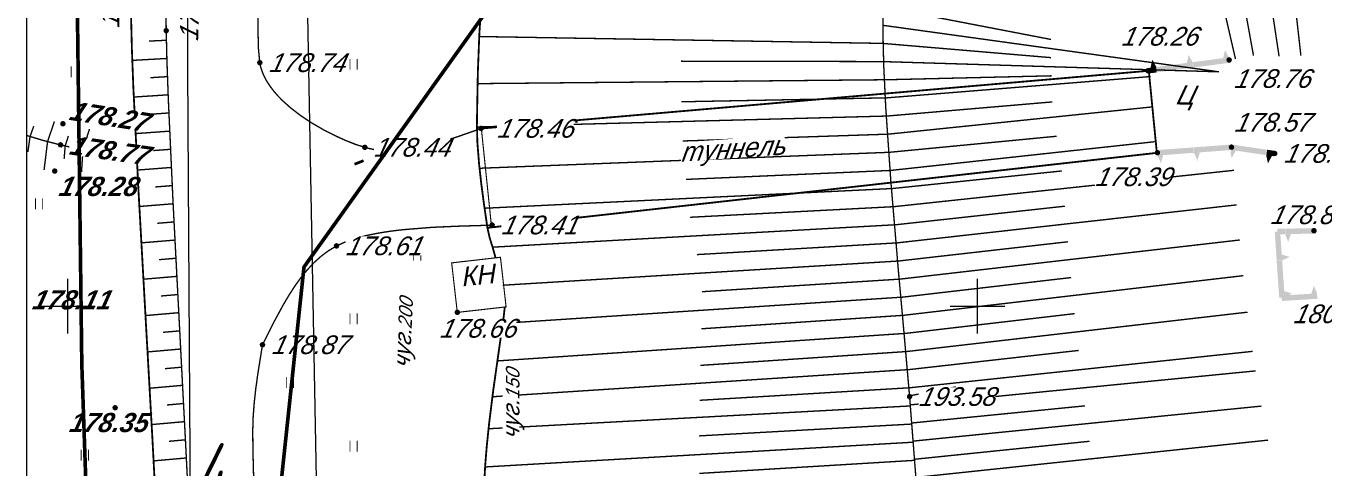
# Model space of a CAD drawing. Header units: millimetres. Extents: x -338 to 6826, y -8218 to 3153.
# Drawn here: x -126.2 to 140.7, y -7464.2 to -7373.3 of the extents above; entities that cross this region are included whole.
import ezdxf
from ezdxf import colors
from ezdxf.entities.mleader import LeaderData, LeaderLine
from ezdxf.math import Vec2, Vec3

# ---------------------------------------------------------------- set-up
doc = ezdxf.new("R2010")
doc.units = ezdxf.units.MM
for name, pattern in [('Cплошная', [0]), ('Cплошная_0.50', [0]), ('Штриховая 1.5-1.5_0.50', [1.5, 0.75, -0.75]), ('Штриховая 2_0.50', [2, 1, -1])]:
    doc.linetypes.add(name, pattern=pattern)
for name, color, linetype, lineweight in [('КаБель силовой (Вновь)', 1, 'Continuous', 60), ('Линия выноска', 137, 'Continuous', 25), ('Рамка тонкая', 5, 'Continuous', 25), ('Строительный', 251, 'Continuous', 13)]:
    doc.layers.add(name, color=color, linetype=linetype, lineweight=lineweight)
doc.styles.add('Simplex', font='simplex.shx', dxfattribs={"width": 0.7, "oblique": 15})
doc.styles.get("Standard").update_dxf_attribs({"font": 'simplex.shx', "oblique": 15})
doc.styles.add('БСАМ курсив малоконтрасный (Бм-431)', font='')
doc.styles.get('БСАМ курсив малоконтрасный (Бм-431)').set_extended_font_data('Bm431', italic=True)
doc.linetypes.add('Водопр', pattern='A,5,-1,["В",БСАМ курсив малоконтрасный (Бм-431),S=2,R=0,X=-1.2,Y=-1],-1,10,-2,10,-2,5', length=36)
doc.linetypes.add('КОНТУР', pattern='A,0,-0.5,[133,ltypeshp.shx,S=0.05,R=0,X=-0.5,Y=0],-0.5', length=1)
doc.linetypes.add('ЛИНИЯ_СВЯЗИ', pattern='A,4.5,[133,ltypeshp.shx,S=0.2,R=0,X=-0.2,Y=0],1e-05,[133,ltypeshp.shx,S=0.15,R=0,X=-0.15,Y=0],1e-05,[133,ltypeshp.shx,S=0.1,R=0,X=-0.1,Y=0],1e-05,[133,ltypeshp.shx,S=0.05,R=0,X=-0.05,Y=0],4.5,-2', length=11.00003)

# ---------------------------------------------------------------- blocks, each defined once
blk = doc.blocks.new('2011 - 401 трава')
at = {"color": 7, "linetype": 'Continuous', "lineweight": 0, "const_width": 0.1, "flags": 128}
for points in [[(0, 0), (0, 1.2)], [(0.8, 0), (0.8, 1.2)]]:
    blk.add_lwpolyline(points, dxfattribs=at)
blk = doc.blocks.new('118 - 330 отм высот')
blk.add_hatch(color=7).paths.add_polyline_path([(0.098, 0.12), (0.002, 0.155), (-0.095, 0.121), (-0.146, 0.032), (-0.129, -0.069), (-0.05, -0.135), (0.052, -0.136), (0.131, -0.07), (0.149, 0.031)])
at = {"color": 7, "linetype": 'Continuous', "lineweight": 0, "const_width": 0.01, "flags": 128}
blk.add_lwpolyline([(0.098, 0.12), (0.002, 0.155), (-0.095, 0.121), (-0.146, 0.032), (-0.129, -0.069), (-0.05, -0.135), (0.052, -0.136), (0.131, -0.07), (0.149, 0.031), (0.098, 0.12)], close=True, dxfattribs=at)
blk = doc.blocks.new('Крест')
at = {"color": 0, "linetype": 'Continuous', "lineweight": 0, "flags": 128}
for points in [[(0, -1), (0, 1)], [(-1, 0), (1, 0)]]:
    blk.add_lwpolyline(points, dxfattribs=at)
blk = doc.blocks.new('_DotBlank')
at = {"color": 0, "linetype": 'ByBlock', "lineweight": -2}
blk.add_line((-0.5, 0), (-1, 0), dxfattribs=at)
blk.add_circle((0, 0), 0.5, dxfattribs=at)

msp = doc.modelspace()

# ---------------------------------------------------------------- hatches: boundary and pattern name
at = {"layer": 'Строительный', "lineweight": 20}
for points in [[(121.09, -7379.8), (121.09, -7379.8), (121.08, -7379.73), (121.07, -7379.67), (121.07, -7379.66), (120.36, -7378.34), (120.32, -7378.25), (120.29, -7378.35), (119.98, -7379.71), (119.93, -7379.9), (119.93, -7379.92), (113.67, -7380.75), (113.82, -7381.86), (121.23, -7380.88)], [(104.54, -7383.09), (106.29, -7382.86), (106.15, -7381.79), (106.19, -7381.78), (106.2, -7381.78), (106.18, -7381.73), (106.15, -7381.75), (106.18, -7381.73), (106.09, -7381.58), (105.77, -7381.04), (106.18, -7381.73), (105.43, -7380.32), (105.38, -7380.23), (105.36, -7380.33), (105.39, -7380.34), (105.36, -7380.33), (105.04, -7381.69), (105, -7381.89), (105.03, -7381.9), (105, -7381.89), (104.99, -7381.9), (104.39, -7381.98), (104.43, -7382.25)], [(113.62, -7380.79), (113.65, -7380.79), (113.67, -7380.79), (113.65, -7380.74), (113.56, -7380.59), (113.24, -7380.05), (113.65, -7380.74), (112.89, -7379.33), (112.85, -7379.24), (112.83, -7379.34), (112.51, -7380.7), (112.47, -7380.9), (112.5, -7380.9), (112.47, -7380.9), (112.46, -7380.91), (106.2, -7381.74), (106.35, -7382.85), (113.76, -7381.87)], [(113.97, -7399.36), (113.93, -7399.36), (113.91, -7399.36), (113.94, -7399.41), (114.02, -7399.57), (114.31, -7400.12), (113.94, -7399.41), (114.61, -7400.86), (114.64, -7400.85), (114.68, -7400.86), (115.07, -7399.52), (115.13, -7399.32), (115.09, -7399.31), (115.13, -7399.32), (115.13, -7399.31), (121.43, -7398.84), (121.35, -7397.72), (113.89, -7398.28)], [(121.64, -7398.26), (121.6, -7397.7), (121.4, -7397.71), (121.48, -7398.79), (121.45, -7398.8), (121.43, -7398.8), (121.45, -7398.85), (121.49, -7398.83), (121.45, -7398.85), (121.53, -7399), (121.45, -7398.85), (121.53, -7399.02), (121.48, -7399.34), (121.48, -7399.36), (121.53, -7399.57), (121.48, -7399.36), (121.47, -7399.44), (121.66, -7400.35), (121.69, -7400.45), (121.74, -7400.37), (122.41, -7399.14), (122.51, -7398.97), (122.51, -7398.95), (128.76, -7399.87), (128.93, -7398.76), (121.72, -7397.7)], [(106.45, -7399.92), (106.46, -7400), (106.46, -7400.06), (106.51, -7400.14), (106.79, -7400.69), (106.46, -7400.06), (106.47, -7400.07), (107.09, -7401.43), (107.14, -7401.52), (107.17, -7401.42), (107.56, -7400.08), (107.61, -7399.89), (107.62, -7399.87), (113.92, -7399.4), (113.83, -7398.28), (106.37, -7398.84)], [(128.82, -7399.88), (128.78, -7399.88), (128.83, -7400.06), (128.99, -7400.66), (128.78, -7399.88), (129.12, -7401.45), (129.16, -7401.44), (129.19, -7401.46), (129.86, -7400.24), (129.96, -7400.06), (129.93, -7400.04), (129.96, -7400.06), (129.97, -7400.04), (130.45, -7400.12), (130.49, -7399.87), (130.61, -7399.01), (128.98, -7398.77), (128.82, -7399.84), (128.79, -7399.83), (128.77, -7399.83), (128.78, -7399.88)], [(114.65, -7400.96), (114.68, -7400.86), (114.64, -7400.85), (114.61, -7400.86)], [(129.19, -7401.46), (129.16, -7401.44), (129.12, -7401.45), (129.14, -7401.55)], [(131.09, -7415.28), (131.1, -7415.61), (130.77, -7415.63), (130.54, -7415.64), (130.94, -7421.57), (132.02, -7421.49), (132.02, -7421.53), (132.02, -7421.55), (132.07, -7421.52), (133.53, -7420.86), (133.51, -7420.83), (133.52, -7420.79), (132.18, -7420.39), (131.99, -7420.34), (131.98, -7420.33), (131.69, -7416.15), (132.65, -7416.13), (132.63, -7415.01), (131.08, -7415.04)], [(132.7, -7416.1), (132.67, -7416.1), (132.65, -7416.1), (132.67, -7416.15), (132.74, -7416.31), (133, -7416.88), (132.67, -7416.15), (133.26, -7417.63), (133.3, -7417.72), (133.33, -7417.63), (133.79, -7416.31), (133.86, -7416.12), (133.87, -7416.11), (138.61, -7416.01), (138.59, -7415.13), (138.58, -7414.89), (132.68, -7415.01)], [(132.53, -7429.01), (132.53, -7429.05), (132.53, -7429.06), (132.58, -7429.04), (134.03, -7428.38), (134.13, -7428.34), (134.03, -7428.31), (134.02, -7428.35), (134.03, -7428.31), (132.69, -7427.91), (132.5, -7427.85), (132.49, -7427.85), (132.06, -7421.54), (130.94, -7421.62), (131.44, -7429.08)], [(133.52, -7420.79), (133.51, -7420.83), (133.53, -7420.86), (133.62, -7420.82)], [(131.5, -7429.36), (132.02, -7429.32), (132.06, -7429.85), (132.06, -7429.88), (139.3, -7429.43), (139.23, -7428.35), (139.23, -7428.31), (139.23, -7428.22), (139.22, -7428.21), (138.61, -7426.84), (138.57, -7426.75), (138.54, -7426.84), (138.58, -7426.85), (138.54, -7426.84), (138.13, -7428.18), (138.08, -7428.37), (138.07, -7428.38), (131.99, -7428.76), (132.01, -7429.1), (131.45, -7429.14), (131.46, -7429.36)]]:
    msp.add_hatch(color=7, dxfattribs=at).paths.add_polyline_path(points)

# ---------------------------------------------------------------- linework, layer by layer
at = {"layer": 'Строительный', "color": 7, "linetype": 'КОНТУР', "lineweight": 20, "ltscale": 2, "const_width": 0.374, "flags": 128}
for points in [[(-92.57, -7109.12), (-96, -7192.5), (-98.87, -7261.93), (-100.65, -7303.47), (-101.23, -7313.51), (-102.2, -7326.4), (-102.46, -7329.58), (-103.36, -7340.98), (-103.93, -7349.33), (-104.26, -7355.64), (-104.48, -7361.49), (-104.58, -7367), (-104.57, -7372.26), (-104.42, -7378.16), (-104.13, -7385.83), (-103.05, -7407.5), (-101.56, -7434.14), (-100.24, -7457.53), (-98.75, -7485.77), (-97.79, -7507.57), (-96.96, -7532.13), (-95.99, -7565.55), (-94.37, -7628.73), (-93.82, -7651.16), (-93.45, -7666.36), (-92.98, -7680.01), (-92.92, -7681.61), (-92.85, -7683.9)], [(28.3, -7248.87), (19.01, -7259.21), (9.17, -7270.26), (1.99, -7278.57), (-1.98, -7283.14), (-3.62, -7285), (-6.68, -7288.59), (-9.02, -7291.61), (-10.31, -7293.47), (-11.44, -7295.28), (-12.42, -7297.06), (-13.25, -7298.82), (-14.21, -7301.16), (-15.46, -7304.46), (-18.59, -7313.3), (-22.18, -7324.09), (-25.53, -7334.69), (-27.2, -7340.28), (-28.6, -7345.24), (-29.71, -7349.46), (-30.51, -7352.9), (-31.12, -7356.07), (-31.65, -7359.61), (-32.12, -7363.52), (-32.52, -7367.79), (-32.99, -7374.94), (-33.3, -7382.91), (-33.47, -7392.21), (-33.49, -7393.68), (-33.39, -7397.31), (-33.03, -7401.85), (-32.6, -7405.71), (-32.03, -7410.01), (-31.5, -7413.65), (-31.33, -7414.83), (-30.88, -7416.82), (-30.44, -7418.27), (-30.27, -7418.79), (-29.72, -7420.77), (-29.66, -7421.01)], [(-27.76, -7431.12), (-27.99, -7433.19), (-28.72, -7438.3), (-28.94, -7439.82), (-30.13, -7448.26), (-30.99, -7455.16), (-31.46, -7459.7), (-31.79, -7463.77), (-31.99, -7467.37), (-32.05, -7470.52), (-31.97, -7474.2), (-31.78, -7479.2), (-31.03, -7492.92), (-30.09, -7507.21), (-28.99, -7522.27), (-28.02, -7534.32), (-27.34, -7541.41), (-26.73, -7545.49), (-25.85, -7549.69), (-24.8, -7553.69), (-23.53, -7557.83), (-22.17, -7561.7), (-20.6, -7565.73), (-18.71, -7570.26), (-16.78, -7574.61), (-14.29, -7579.83), (-11.81, -7584.6), (-10.34, -7587.22), (-8.88, -7589.66), (-7.43, -7591.93), (-6, -7594), (-2.53, -7598.6), (1.68, -7603.76), (6.46, -7609.25), (11.47, -7614.69), (16.8, -7620.13), (21.87, -7624.97), (27.12, -7629.85), (34.33, -7636.57), (38.53, -7640.36), (42.35, -7643.67), (45.91, -7646.61), (49.24, -7649.2), (53.29, -7652.1), (57.01, -7654.47), (58.74, -7655.44), (60.41, -7656.29), (61.99, -7657), (63.5, -7657.58), (64.99, -7658.04), (66.6, -7658.42), (68.31, -7658.72), (70.13, -7658.93), (72.06, -7659.06), (74.1, -7659.11), (76.27, -7659.08), (78.56, -7658.96), (81.95, -7658.67), (85.67, -7658.21), (89.75, -7657.59), (94.75, -7656.71), (96.52, -7656.39), (103.28, -7655.22), (105.49, -7654.93), (107.28, -7654.77), (116.39, -7654.37), (125.5, -7654.09), (134.62, -7653.86)]]:
    msp.add_lwpolyline(points, dxfattribs=at)
at = {"layer": 'Строительный', "color": 7, "linetype": 'Cплошная_0.50', "lineweight": 20, "flags": 128}
for points, const_width in [([(-85.52, -7109.13), (-86.21, -7130.78), (-86.97, -7152.44), (-87.88, -7174.08), (-89.76, -7211.6), (-91.26, -7240.46), (-92.44, -7263.19), (-94.42, -7302.28), (-95.59, -7323.26), (-95.78, -7326.28), (-96.55, -7339.81), (-97.03, -7350.29), (-97.25, -7356.79), (-97.38, -7362.9), (-97.42, -7368.72), (-97.37, -7374.29), (-97.22, -7380.43), (-96.94, -7388.24), (-95.96, -7409.64), (-94.27, -7442.18), (-93.41, -7458.62), (-92, -7486.48), (-91.06, -7507.6), (-88.97, -7562.34), (-86.94, -7620.78), (-86.2, -7644.14), (-85.87, -7657.6), (-85.85, -7666.34), (-86.03, -7676.14), (-86.32, -7683.94)], 0.281), ([(55.46, -7449.39), (55.47, -7449.56), (55.52, -7450.22), (56.79, -7466.61), (57.6, -7475.82), (58.4, -7483.65), (59.38, -7491.66), (60.4, -7498.17), (61.69, -7505.07), (62.89, -7510.83), (64.49, -7517.45), (65.32, -7520.48), (66.19, -7523.33), (67.25, -7526.48), (68.37, -7529.44), (69.54, -7532.21), (70.77, -7534.8), (72.15, -7537.39), (73.73, -7540.08), (75.51, -7542.87), (77.47, -7545.71), (79.38, -7548.32), (81.39, -7550.91), (83.47, -7553.45), (85.59, -7555.89), (87.62, -7558.1), (89.61, -7560.13), (91.51, -7561.94), (93.29, -7563.5), (95.03, -7564.87), (96.89, -7566.18), (98.85, -7567.43), (100.92, -7568.61), (103, -7569.68), (105.14, -7570.67), (107.35, -7571.57), (109.59, -7572.38), (111.84, -7573.1), (114.09, -7573.71), (116.35, -7574.22), (118.58, -7574.63), (120.9, -7574.9), (123.85, -7575.11), (127.43, -7575.23), (131.7, -7575.28), (129.56, -7575.25), (157.74, -7574.76), (152.02, -7574.9), (163.46, -7574.63), (174.63, -7574.45), (180.1, -7574.32), (185.81, -7574.18), (196.98, -7574), (215.96, -7573.97), (220.56, -7573.97), (243.04, -7573.96), (267.03, -7573.86), (272.16, -7573.8), (285.72, -7573.65), (304.42, -7573.31), (314.11, -7573.01), (323.1, -7572.64), (344.7, -7571.53), (357.11, -7570.77), (367.57, -7570.03), (377.68, -7569.13), (381.6, -7568.69), (384.75, -7568.25), (390.82, -7567.16), (396.91, -7565.77), (402.98, -7564.09), (408.86, -7562.16), (411.77, -7561.09), (414.59, -7559.96), (417.31, -7558.78), (419.92, -7557.56), (422.56, -7556.23), (425.23, -7554.79), (427.92, -7553.26), (430.59, -7551.64), (433.28, -7549.91), (435.88, -7548.15), (438.36, -7546.36), (440.69, -7544.57), (443, -7542.67), (445.1, -7540.81), (446.96, -7538.99), (448.58, -7537.24), (450.01, -7535.48), (451.38, -7533.55), (452.69, -7531.45), (453.94, -7529.17), (454.95, -7527.11), (455.94, -7524.9), (456.91, -7522.52), (457.88, -7519.94), (459.29, -7515.77), (460.96, -7510.42), (462.43, -7505.11), (464.02, -7498.52), (465.59, -7491.19), (467.06, -7483.54), (468.41, -7475.69), (469.46, -7468.47), (470.36, -7460.49), (471.39, -7449.32), (473.27, -7425.45), (474.09, -7414.27), (474.78, -7404.89), (475.29, -7398.71), (476.14, -7389.67), (476.38, -7387.05), (477.32, -7376.68), (477.86, -7369.19), (478.07, -7364.98), (478.14, -7361.44), (478.07, -7358.52), (477.87, -7356.2), (477.5, -7354.03), (476.96, -7351.81), (476.25, -7349.54), (475.38, -7347.25), (474.43, -7345.11), (473.35, -7342.97), (472.15, -7340.84), (470.83, -7338.73), (469.5, -7336.79), (468.08, -7334.89), (466.59, -7333.07), (465.05, -7331.34), (463.51, -7329.79), (461.81, -7328.25), (459.93, -7326.73), (457.88, -7325.22), (455.94, -7323.91), (453.86, -7322.6), (451.64, -7321.31), (449.3, -7320.03), (445, -7317.88), (440.29, -7315.75), (434.62, -7313.4), (428.51, -7311.05), (420.62, -7308.27), (413.15, -7305.91), (408.86, -7304.7), (404.82, -7303.68), (401.04, -7302.86), (397.53, -7302.23), (393.89, -7301.73), (389.68, -7301.28), (384.89, -7300.89), (379.47, -7300.55), (369.63, -7300.1), (357.31, -7299.73), (346.85, -7299.49), (335.15, -7299.21), (323.83, -7298.96), (309.86, -7298.74), (279.54, -7298.43), (250.11, -7298.31), (221.29, -7298.34), (192.48, -7298.55), (179.36, -7298.76), (169.05, -7299.02), (162.18, -7299.24), (149.09, -7299.68), (138.17, -7300.17), (129.15, -7300.77), (124.23, -7301.21), (119.79, -7301.7), (115.83, -7302.26), (112.31, -7302.87), (110.63, -7303.2), (103.03, -7304.74), (97.41, -7306.01), (93.24, -7307.1), (89.46, -7308.23), (86.01, -7309.43), (82.85, -7310.71), (79.34, -7312.39), (77.73, -7313.29), (76.21, -7314.22), (74.78, -7315.19), (73.45, -7316.2), (72.2, -7317.25), (71.03, -7318.34), (68.69, -7320.88), (66.36, -7323.84), (64.06, -7327.2), (61.82, -7330.9), (59.75, -7334.77), (57.81, -7338.83), (56.03, -7343.04), (54.44, -7347.31), (53.02, -7351.73), (51.86, -7356.08), (50.97, -7360.3), (50.36, -7364.33), (50.18, -7366.33), (50.05, -7368.67), (49.98, -7374.39), (50.15, -7381.5), (50.56, -7390.04), (51.59, -7404.99), (53.18, -7423.85), (54.12, -7434.24), (55.45, -7449.32)], 0.281), ([(69.63, -7319.82), (67.64, -7322.17), (65.66, -7324.82), (63.71, -7327.74), (61.82, -7330.9), (59.75, -7334.77), (57.81, -7338.83), (56.03, -7343.04), (54.44, -7347.31), (53.02, -7351.73), (51.86, -7356.08), (50.97, -7360.3), (50.36, -7364.33), (50.18, -7366.33), (50.05, -7368.67), (49.98, -7374.39), (50.15, -7381.5), (50.56, -7390.04), (51.59, -7404.99), (53.18, -7423.85), (54.12, -7434.24), (55.47, -7449.56), (55.52, -7450.22), (56.79, -7466.61), (57.6, -7475.82), (58.4, -7483.65), (59.38, -7491.66), (60.4, -7498.17), (61.69, -7505.07), (62.89, -7510.83), (64.49, -7517.45), (65.32, -7520.48), (66.19, -7523.33), (67.25, -7526.48), (68.37, -7529.44), (69.54, -7532.21), (70.77, -7534.8), (72.15, -7537.39), (73.73, -7540.08), (75.51, -7542.87), (77.47, -7545.71), (79.38, -7548.32), (81.39, -7550.91), (83.47, -7553.45), (85.59, -7555.89), (87.62, -7558.1), (89.61, -7560.13), (91.51, -7561.94), (93.29, -7563.5), (95.03, -7564.87), (96.89, -7566.18), (98.85, -7567.43), (100.92, -7568.61), (103, -7569.68), (105.14, -7570.67), (107.35, -7571.57), (109.59, -7572.38), (111.84, -7573.1), (114.09, -7573.71), (116.35, -7574.22), (118.58, -7574.63), (120.9, -7574.9), (123.85, -7575.11), (127.43, -7575.23), (131.7, -7575.28), (133.22, -7575.28)], 0.281), ([(-30.53, -7414.16), (-32.56, -7394.56)], 0.224), ([(-126.06, -7395.83), (-122.77, -7396.82), (-119.09, -7397.78), (-115.36, -7398.62), (-111.35, -7399.42)], 0.281)]:
    msp.add_lwpolyline(points, dxfattribs=dict(at, const_width=const_width))
at = {"layer": 'Строительный', "color": 7, "linetype": 'Штриховая 1.5-1.5_0.50', "lineweight": 20, "ltscale": 2, "const_width": 0.281, "flags": 128}
for points in [[(502.22, -7154.7), (90.72, -7153.94), (65.39, -7153.46), (56.53, -7153.42), (51.79, -7153.55), (50.45, -7153.73), (49.08, -7154.05), (47.68, -7154.52), (46.23, -7155.14), (43.83, -7156.42), (41.02, -7158.22), (39.11, -7159.53), (36.01, -7161.63), (35.3, -7162.08), (28.5, -7166.51), (23.02, -7170.22), (18.16, -7173.68), (12.71, -7177.82), (10.4, -7179.71), (8.37, -7181.48), (3.67, -7185.93), (-2.22, -7191.84), (-8.47, -7198.35), (-14.75, -7205.1), (-20.67, -7211.69), (-25.45, -7217.24), (-29.72, -7222.51), (-33.75, -7227.72), (-37.77, -7233.21), (-41.52, -7238.65), (-45.19, -7244.35), (-48.57, -7250), (-52.54, -7256.7), (-56.98, -7264.18), (-59.79, -7269.09), (-62.25, -7273.58), (-64.45, -7277.81), (-66.4, -7281.81), (-68.64, -7286.83), (-70.49, -7291.55), (-71.96, -7296), (-73.06, -7300.17), (-73.97, -7304.95), (-74.85, -7311.11), (-75.7, -7318.58), (-76.48, -7327.16), (-77.09, -7335.2), (-77.61, -7343.62), (-78.04, -7352.1), (-78.34, -7360.2), (-78.5, -7367.44), (-78.52, -7373.48), (-78.4, -7378.03), (-78.13, -7380.88), (-77.92, -7381.85), (-77.6, -7382.81), (-77.17, -7383.78), (-76.64, -7384.76), (-76, -7385.73), (-75.26, -7386.7), (-74.42, -7387.67), (-73.48, -7388.64), (-71.7, -7390.23), (-69.67, -7391.78), (-67.41, -7393.28), (-64.96, -7394.7), (-62.82, -7395.79), (-60.66, -7396.78), (-58.53, -7397.63), (-56.54, -7398.29), (-54.83, -7398.7), (-53.02, -7398.93), (-51.11, -7398.99), (-49.07, -7398.88), (-47.25, -7398.66), (-45.32, -7398.31), (-43.26, -7397.83), (-41.01, -7397.21), (-37.5, -7396.1), (-32.65, -7394.41)], [(-30.37, -7414.28), (-37.56, -7414.5), (-42.69, -7414.73), (-48.77, -7415.22), (-51.38, -7415.54), (-53.77, -7415.92), (-56.32, -7416.44), (-58.59, -7417.05), (-60.6, -7417.76), (-62.36, -7418.56), (-63.96, -7419.51), (-65.5, -7420.66), (-67, -7422.01), (-68.46, -7423.58), (-69.68, -7425.08), (-70.88, -7426.76), (-72.09, -7428.62), (-73.33, -7430.72), (-75.17, -7434.11), (-77.58, -7438.91)], [(-77.58, -7438.91), (-78.52, -7444.79), (-78.95, -7447.89), (-79.26, -7450.68), (-79.49, -7453.72), (-79.58, -7456.58), (-79.53, -7460.94), (-79.36, -7467.56), (-78.76, -7482.61), (-78.36, -7489.08), (-77.99, -7492.65), (-77.76, -7493.69), (-77.43, -7494.75), (-77, -7495.84), (-76.47, -7496.97), (-75.41, -7498.82), (-73.96, -7501.01), (-72.95, -7502.44), (-71.24, -7504.91), (-61.37, -7519.47), (-40.56, -7550.03), (-14.29, -7588.6)]]:
    msp.add_lwpolyline(points, dxfattribs=at)
at = {"layer": 'Строительный', "color": 7, "linetype": 'Cплошная', "lineweight": 20, "const_width": 0.281, "flags": 128}
for points in [[(119.7, -7301.71), (131.43, -7379.55)], [(127.14, -7300.93), (135.91, -7379.39)], [(104.98, -7304.33), (122.47, -7380.11)], [(112.31, -7302.87), (126.17, -7379.42)], [(50.03, -7369.43), (84.54, -7376.08)], [(49.98, -7373.17), (119.06, -7382.74)], [(-97.33, -7376.25), (-100.9, -7376.42)], [(50.02, -7376.89), (-33.02, -7375.48)], [(50.02, -7376.9), (84.54, -7379.82)], [(-97.23, -7379.99), (-104.35, -7380.39)], [(50.12, -7380.63), (8.45, -7380.55)], [(50.12, -7380.64), (119.06, -7382.74)], [(-97.11, -7383.73), (-100.65, -7383.95)], [(50.27, -7384.37), (-33.36, -7385.17)], [(50.27, -7384.38), (84.66, -7383.56)], [(50.45, -7388.12), (105.03, -7383.71)], [(-96.97, -7387.47), (-104.04, -7387.93)], [(50.45, -7388.1), (8.51, -7388.9)], [(50.67, -7391.85), (84.81, -7388.93)], [(-96.82, -7391.2), (-100.34, -7391.45)], [(50.67, -7391.84), (-33.49, -7394.08)], [(50.91, -7395.58), (105.51, -7389.94)], [(-125.36, -7396.06), (-124.61, -7393.93)], [(-121.76, -7397.09), (-120.35, -7392.95)], [(-114.48, -7398.8), (-113.15, -7394.51)], [(-96.66, -7394.94), (-103.68, -7395.45)], [(-125.36, -7396.06), (-125.81, -7399.23)], [(-121.76, -7397.09), (-122.48, -7402.95)], [(-118.14, -7398), (-117.48, -7395.93)], [(50.9, -7395.57), (8.79, -7396.97)], [(51.16, -7399.31), (85.71, -7395.99)], [(51.44, -7403.04), (105.83, -7397.12)], [(-118.14, -7398), (-118.36, -7400.64)], [(-114.48, -7398.8), (-114.78, -7403.33)], [(-96.49, -7398.68), (-99.99, -7398.94)], [(51.16, -7399.3), (-32.96, -7402.58)], [(-96.31, -7402.41), (-103.29, -7402.95)], [(51.44, -7403.03), (9.48, -7404.87)], [(51.72, -7406.77), (86.77, -7403.13)], [(52.03, -7410.5), (122.15, -7403)], [(-96.13, -7406.15), (-99.61, -7406.42)], [(51.72, -7406.76), (-31.92, -7410.8)], [(-95.95, -7409.88), (-102.89, -7410.44)], [(52.02, -7410.49), (10.35, -7412.66)], [(52.34, -7414.23), (87.39, -7410.38)], [(52.66, -7417.95), (122.73, -7410.11)], [(-95.76, -7413.62), (-99.22, -7413.9)], [(52.34, -7414.21), (-30.27, -7418.81)], [(-95.57, -7417.35), (-102.47, -7417.92)], [(52.66, -7417.94), (11.73, -7420.34)], [(52.98, -7421.68), (88.01, -7417.7)], [(53.32, -7425.4), (123.36, -7417.33)], [(-95.38, -7421.09), (-98.82, -7421.38)], [(52.98, -7421.67), (-28.21, -7426.64)], [(-95.19, -7424.82), (-102.05, -7425.4)], [(53.32, -7425.39), (12.79, -7427.97)], [(53.66, -7429.13), (88.68, -7425.06)], [(54, -7432.85), (124.09, -7424.67)], [(-94.99, -7428.56), (-98.42, -7428.85)], [(53.65, -7429.11), (-28.16, -7434.47)], [(-94.8, -7432.29), (-101.63, -7432.88)], [(54.34, -7436.58), (89.42, -7432.48)], [(54.68, -7440.3), (124.94, -7432.18)], [(54, -7432.84), (12.63, -7435.6)], [(-94.6, -7436.03), (-98.01, -7436.32)], [(54.34, -7436.56), (-29.29, -7442.21)], [(-94.4, -7439.76), (-101.2, -7440.36)], [(54.68, -7440.29), (12.43, -7443.13)], [(55.01, -7444.03), (90.22, -7440.05)], [(55.33, -7447.75), (126, -7440.24)], [(-94.2, -7443.5), (-97.6, -7443.8)], [(55.01, -7444.01), (-30.31, -7449.58)], [(55.6, -7451.25), (126.6, -7444.26)], [(-94.01, -7447.23), (-100.78, -7447.83)], [(55.33, -7447.74), (12.3, -7450.31)], [(55.46, -7449.39), (64.98, -7447.55)], [(-93.81, -7450.97), (-97.19, -7451.27)], [(55.45, -7449.32), (55.82, -7449.32)], [(55.45, -7449.32), (55.52, -7449.35)], [(55.45, -7449.32), (55.51, -7449.33)], [(55.46, -7449.39), (55.63, -7449.32)], [(55.46, -7449.39), (55.51, -7449.34)], [(55.46, -7449.39), (55.5, -7449.36)], [(55.62, -7451.47), (-31.1, -7456.16)], [(55.88, -7454.98), (91.53, -7451.45)], [(56.16, -7458.71), (127.81, -7451.5)], [(-93.61, -7454.7), (-100.36, -7455.3)], [(55.9, -7455.2), (12.2, -7457.63)], [(-93.42, -7458.44), (-96.79, -7458.74)], [(56.18, -7458.93), (-31.81, -7464.02)], [(56.46, -7462.44), (92.46, -7458.74)], [(56.76, -7466.17), (129.18, -7458.5)], [(-93.22, -7462.17), (-99.95, -7462.77)], [(56.47, -7462.66), (12.23, -7465.35)]]:
    msp.add_lwpolyline(points, dxfattribs=at)
at = {"layer": 'Строительный', "color": 7, "linetype": 'Штриховая 2_0.50', "lineweight": 20, "ltscale": 2, "const_width": 0.374, "flags": 128}
for points in [[(-32.65, -7394.41), (104.47, -7382.54)], [(-31.33, -7414.83), (106.41, -7399.4)]]:
    msp.add_lwpolyline(points, dxfattribs=at)
at = {"layer": 'Строительный', "color": 7, "linetype": 'Штриховая 2_0.50', "lineweight": 20, "const_width": 0.374, "flags": 128}
msp.add_lwpolyline([(104.66, -7382.68), (106.3, -7399.4)], dxfattribs=at)
at = {"layer": 'Строительный', "color": 34, "linetype": 'Continuous', "lineweight": 20, "true_color": 0xa55200, "const_width": 0.561, "flags": 128}
msp.add_lwpolyline([(-58.66, -7401.75), (-56.79, -7401.01)], dxfattribs=at)
at = {"layer": 'Строительный', "color": 7, "linetype": 'Cплошная_0.50', "lineweight": 20, "const_width": 0.224, "flags": 128}
msp.add_lwpolyline([(-38.68, -7422.04), (-37.52, -7432.23), (-27.49, -7431.09), (-28.65, -7420.89), (-38.68, -7422.04)], close=True, dxfattribs=at)

# ---------------------------------------------------------------- block references
at = {"layer": 'Строительный', "color": 7, "lineweight": 20, "zscale": 3.74}
for name, p, xscale, yscale in [('118 - 330 отм высот', (-97.37, -7374.29, 667.46), 3.74, 3.74), ('2011 - 401 трава', (-116.89, -7383.88), 1.87, 1.87), ('118 - 330 отм высот', (-78.13, -7380.88, 668.5), 3.74, 3.74), ('2011 - 401 трава', (-59.59, -7382.33), 1.87, 1.87), ('118 - 330 отм высот', (121.16, -7380.32, 668.56), 3.74, 3.74), ('118 - 330 отм высот', (104.47, -7382.54, 666.7), 3.74, 3.74), ('118 - 330 отм высот', (-32.65, -7394.41, 667.43), 3.74, 3.74), ('118 - 330 отм высот', (-56.54, -7398.29, 667.38), 3.74, 3.74), ('118 - 330 отм высот', (121.64, -7398.26, 667.84), 3.74, 3.74), ('118 - 330 отм высот', (106.41, -7399.4, 667.17), 3.74, 3.74), ('118 - 330 отм высот', (130.53, -7399.56, 668.05), 3.74, 3.74), ('2011 - 401 трава', (-124.26, -7411.01), 1.87, 1.87), ('118 - 330 отм высот', (-30.37, -7414.28, 667.24), 3.74, 3.74), ('118 - 330 отм высот', (138.6, -7415.45, 668.86), 3.74, 3.74), ('118 - 330 отм высот', (-62.36, -7418.56, 667.99), 3.74, 3.74), ('2011 - 401 трава', (-46.5, -7421.6), 1.87, 1.87), ('2011 - 401 трава', (-59.59, -7434.69), 1.87, 1.87), ('118 - 330 отм высот', (-37.52, -7432.23, 668.18), 3.74, 3.74), ('118 - 330 отм высот', (-77.58, -7438.91, 668.99), 3.74, 3.74), ('2011 - 401 трава', (-72.68, -7447.78), 1.87, 1.87), ('118 - 330 отм высот', (55.47, -7449.56, 724), 3.74, 3.74), ('2011 - 401 трава', (-59.59, -7460.87), 1.87, 1.87), ('2011 - 401 трава', (-114.85, -7462.71), 1.87, 1.87)]:
    msp.add_blockref(name, p, dxfattribs=dict(at, xscale=xscale, yscale=yscale))
at = {"layer": 'Строительный', "color": 136, "lineweight": 20, "true_color": 0x008080, "xscale": 5.61, "yscale": 5.61, "zscale": 3.74}
for p in [(-117.56, -7430.95), (-117.56, -7430.95), (69.44, -7430.95)]:
    msp.add_blockref('Крест', p, dxfattribs=at)

# ---------------------------------------------------------------- texts
at = {"layer": 'Строительный', "color": 7, "lineweight": 20, "insert": (-108.92, -7373.74), "char_height": 3.8474, "attachment_point": 4, "rotation": 90.3263, "bg_fill": 3, "box_fill_scale": 1, "bg_fill_color": 256, "bg_fill_transparency": 4263227}
msp.add_mtext('{\\fD431|c1|b0|i1;\\l\\C0;178.32}', dxfattribs=at)

# ---------------------------------------------------------------- leaders
at = {"layer": 'Линия выноска', "lineweight": 20}
ml = msp.add_multileader_mtext('Standard', dxfattribs=at)
ml.set_content('4', color=2, style='Simplex')
ml.set_leader_properties()
ml.set_arrow_properties(name='DOTBLANK')
ml.build(insert=Vec2(0, 0))
ml.multileader.update_dxf_attribs({"text_left_attachment_type": 6, "text_right_attachment_type": 6, "dogleg_length": 1, "arrow_head_size": 5.61})
ctx = ml.context
ctx.base_point, ctx.char_height, ctx.arrow_head_size, ctx.landing_gap_size, ctx.plane_origin = Vec3(-98.75, -7472.6), 11.22, 5.61, 7.48, Vec3(-76.3, -7499.07)
ctx.left_attachment, ctx.right_attachment, ctx.text_align_type = 6, 6, 2
notes = []
notes.append((ctx, [(1, (1, 1, 0), (-77.91, -7472.6), (-1, 0), 0.133, [(0, [(-66.95, -7477.23)], 0, [])])]))
ctx.mtext.insert, ctx.mtext.alignment, ctx.mtext.flow_direction = Vec3(-85.52, -7459.14), 3, 5
for ctx, leaders in notes:
    for number, flags, end, landing, length, lines in leaders:
        leader = LeaderData()
        leader.index, (leader.has_last_leader_line, leader.has_dogleg_vector, leader.attachment_direction) = number, flags
        leader.last_leader_point, leader.dogleg_vector, leader.dogleg_length = Vec3(end), Vec3(landing), length
        for number, points, colour, breaks in lines:
            line = LeaderLine()
            line.index, line.vertices, line.color, line.breaks = number, Vec3.list(points), colors.encode_raw_color(colour), breaks
            leader.lines.append(line)
        ctx.leaders.append(leader)

# ---------------------------------------------------------------- next in the draw order: texts
at = {"layer": 'Строительный', "color": 7, "lineweight": 20, "bg_fill": 3, "box_fill_scale": 1, "bg_fill_color": 256}
for s, insert, char_height, attachment_point, rotation, bg_fill_transparency in [('{\\fD431|c1|b0|i1;\\l\\C0;178.32}', (-108.92, -7373.74), 3.8474, 4, 90.3263, 4263227), ('{\\fD431|c1|b0|i1;\\l\\C0;178.46}', (-92.71, -7376.42), 3.8474, 4, 87.9918, 4263022), ('{\\fBm431|c1|b0|i1;\\l\\C0;Ц}', (110.23, -7385.49), 3.9568, 1, 358.9775, 4267287), ('{\\fD431|c1|b1|i1;\\l\\C0;178.77}', (-117.22, -7397.78), 3.9504, 4, 351.9615, 0), ('{\\fBm431|c1|b0|i1;\\l\\C0;туннель}', (8.23, -7397.29), 3.9568, 1, 4.0222, 4267257), ('{\\fP131|c1|b0|i0;\\l\\C0;КН}', (-37.07, -7422.96), 3.9568, 1, 5.9448, 4267387), ('{\\fBm431|b0|i1|c204|p18;\\C0;чуг.\\H0.81292x;2\\fBm431|b0|i1|c0|p18;00}', (-46.25, -7443.84), 3.4505, 7, 87.3108, 0), ('{\\fBm431|b0|i1|c204|p18;\\C0;чуг.\\H0.81292x;15\\fBm431|b0|i1|c0|p18;0}', (-23.74, -7458.33), 3.4505, 7, 89.7787, 0)]:
    msp.add_mtext(s, dxfattribs=dict(at, insert=insert, char_height=char_height, attachment_point=attachment_point, rotation=rotation, bg_fill_transparency=bg_fill_transparency))
at = {"layer": 'Строительный', "color": 7, "lineweight": 20, "attachment_point": 4, "bg_fill": 3, "box_fill_scale": 1, "bg_fill_color": 256}
for s, insert, char_height, bg_fill_transparency in [('{\\fD431|c1|b0|i1;\\l\\C0;178.26}', (99, -7375.46), 3.8474, 4264837), ('{\\fD431|c1|b0|i1;\\l\\C0;178.74}', (-76.26, -7380.88), 3.8474, 4263252), ('{\\fD431|c1|b0|i1;\\l\\C0;178.76}', (122.17, -7384.15), 3.8474, 4265197), ('{\\fD431|c1|b0|i1;\\l\\C0;178.46}', (-29.35, -7394.41), 3.8474, 4263432), ('{\\fD431|c1|b0|i1;\\l\\C0;178.57}', (122.22, -7393.14), 3.8474, 4264112), ('{\\fD431|c1|b0|i1;\\l\\C0;178.44}', (-54.67, -7398.29), 3.8474, 4264107), ('{\\fD431|c1|b0|i1;\\l\\C0;178.62}', (132.4, -7399.56), 3.8474, 4265127), ('{\\fD431|c1|b0|i1;\\l\\C0;178.39}', (93.59, -7404.36), 3.8474, 4263817), ('{\\fD431|c1|b1|i1;\\l\\C0;178.28}', (-119.62, -7406.34), 3.9504, 0), ('{\\fD431|c1|b0|i1;\\l\\C0;178.84}', (129.62, -7412.18), 3.8474, 4264047), ('{\\fD431|c1|b0|i1;\\l\\C0;178.41}', (-28.5, -7414.28), 3.8474, 4264562), ('{\\fD431|c1|b0|i1;\\l\\C0;178.61}', (-60.49, -7418.56), 3.8474, 4263372), ('{\\fD431|c1|b1|i1;\\l\\C0;178.11}', (-125.08, -7429.68), 3.9504, 0), ('{\\fD431|c1|b0|i1;\\l\\C0;180.08}', (134.34, -7432.55), 3.8474, 4265397), ('{\\fD431|c1|b0|i1;\\l\\C0;178.66}', (-41.15, -7435.53), 3.8474, 4264437), ('{\\fD431|c1|b0|i1;\\l\\C0;178.87}', (-75.71, -7438.91), 3.8474, 4263257), ('{\\fD431|c1|b0|i1;\\l\\C0;193.58}', (57.34, -7449.56), 3.8474, 4264862), ('{\\fD431|c1|b1|i1;\\l\\C0;178.35}', (-117.47, -7454.91), 3.9504, 0)]:
    msp.add_mtext(s, dxfattribs=dict(at, insert=insert, char_height=char_height, bg_fill_transparency=bg_fill_transparency))

# ---------------------------------------------------------------- next in the draw order: linework, layer by layer
at = {"layer": 'КаБель силовой (Вновь)', "lineweight": 20}
msp.add_line((-69.11, -7326.91), (-66.36, -7477.04), dxfattribs=at)
at = {"layer": 'Рамка тонкая', "lineweight": 20}
msp.add_line((-126.06, -7307.87), (-126.06, -7495.47), dxfattribs=at)
at = {"layer": 'Строительный', "linetype": 'ЛИНИЯ_СВЯЗИ', "lineweight": 20, "ltscale": 0.5, "flags": 128}
msp.add_lwpolyline([(-90.69, -7616.9), (-90.8, -7590.92), (-92.37, -7473.04), (-92.9, -7382.15), (-92.7, -7288.02), (-95.09, -7170.44)], dxfattribs=at)
at = {"layer": 'Строительный', "linetype": 'Водопр', "lineweight": 20, "const_width": 0.748, "flags": 128}
msp.add_lwpolyline([(-95, -7667.61), (-69.04, -7422.89), (90.59, -7199.03)], dxfattribs=at)

# ---------------------------------------------------------------- next in the draw order: block references
at = {"layer": 'Строительный', "color": 7, "lineweight": 20, "xscale": 3.74, "yscale": 3.74, "zscale": 3.74}
for p in [(-119.09, -7397.78, 668.6), (-120.29, -7403.17, 666.77), (-107.87, -7451.86, 667.03)]:
    msp.add_blockref('118 - 330 отм высот', p, dxfattribs=at)
at = {"layer": 'Строительный', "color": 136, "lineweight": 20, "true_color": 0x008080, "xscale": 5.61, "yscale": 5.61, "zscale": 3.74}
msp.add_blockref('Крест', (-117.56, -7430.95), dxfattribs=at)

# ---------------------------------------------------------------- next in the draw order: texts
at = {"layer": 'Строительный', "color": 7, "lineweight": 20, "insert": (-117.21, -7390.67), "char_height": 3.9504, "attachment_point": 4, "rotation": 351.0274, "bg_fill": 3, "box_fill_scale": 1, "bg_fill_color": 256, "bg_fill_transparency": 0}
msp.add_mtext('{\\fD431|c1|b1|i1;\\l\\C0;178.27}', dxfattribs=at)

# ---------------------------------------------------------------- next in the draw order: linework, layer by layer
at = {"layer": 'Строительный', "linetype": 'Водопр', "lineweight": 20, "const_width": 0.748, "flags": 128}
msp.add_lwpolyline([(-110.97, -7571.96), (-111.06, -7550.03), (-114.72, -7442.93), (-117.79, -7196.95)], dxfattribs=at)

# ---------------------------------------------------------------- next in the draw order: block references
at = {"layer": 'Строительный', "color": 7, "lineweight": 20, "xscale": 3.74, "yscale": 3.74, "zscale": 3.74}
msp.add_blockref('118 - 330 отм высот', (-118.61, -7393.44, 666.73), dxfattribs=at)

doc.saveas('drawing.dxf')
